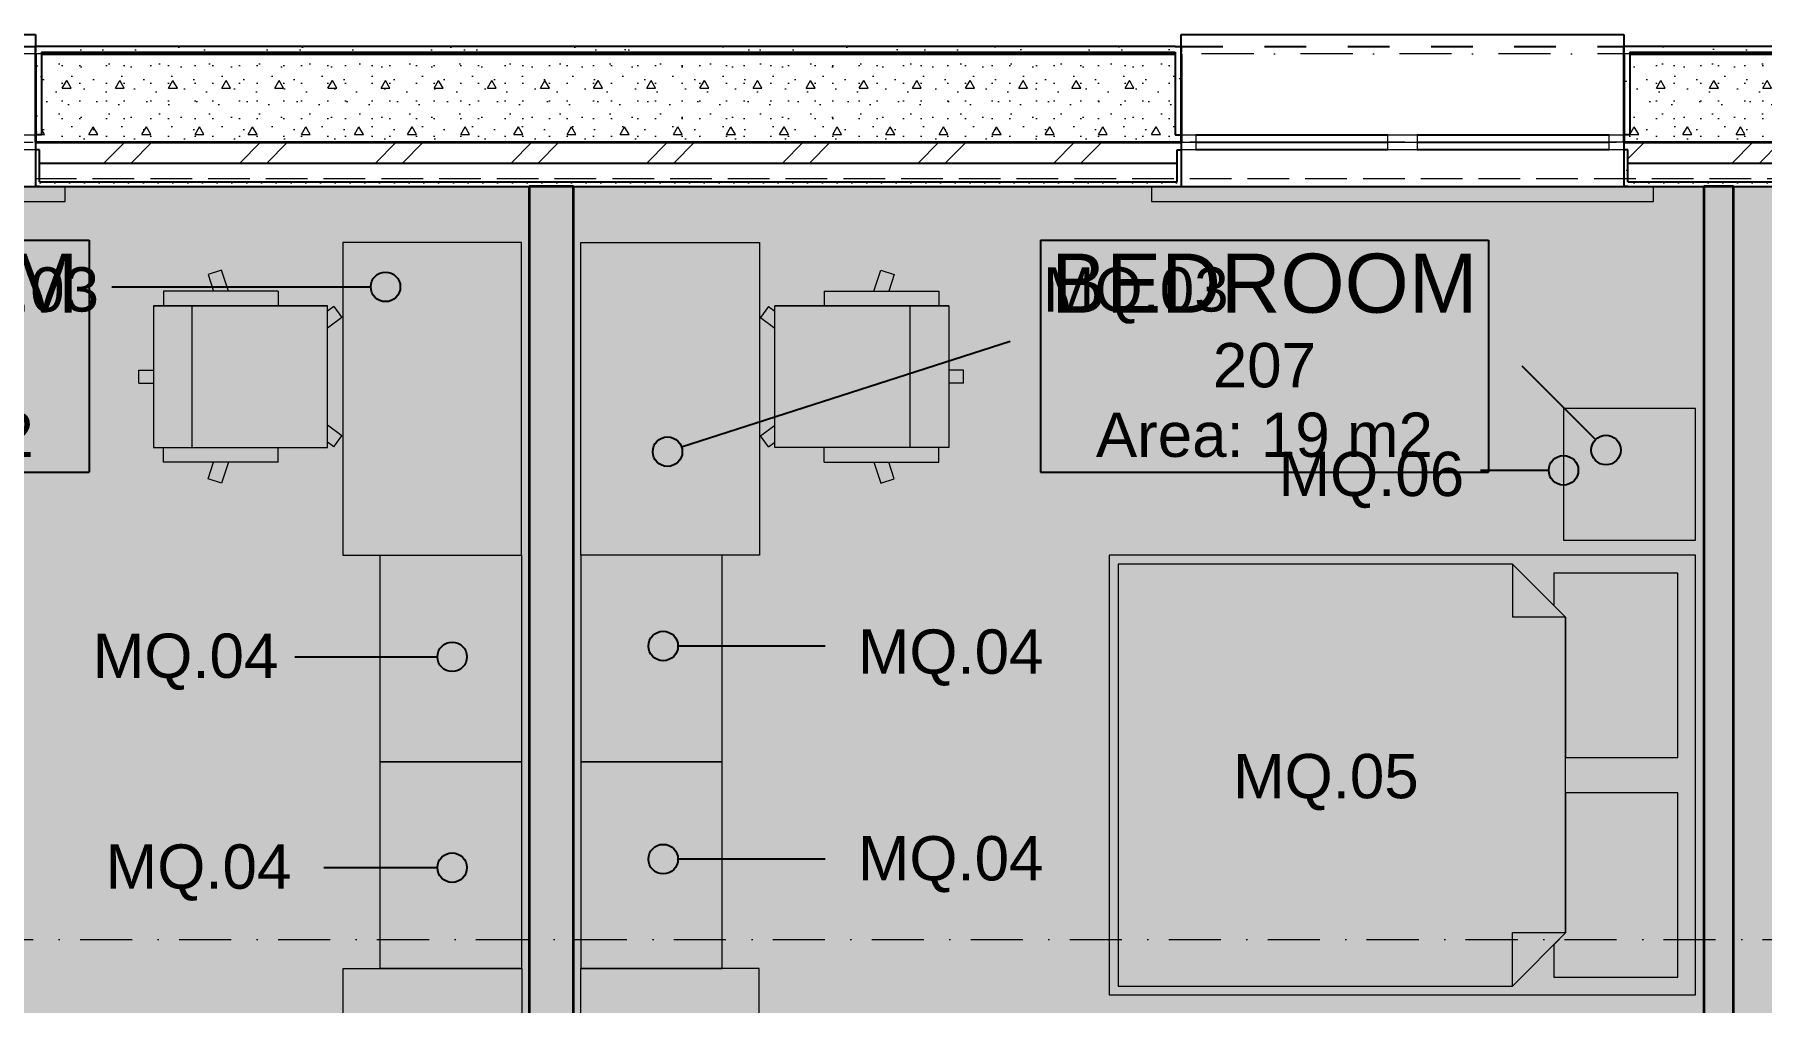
# Model space of a CAD drawing. Header units: millimetres. Extents: x -14278 to 101222, y -22378 to 34603.
# Drawn here: x 69923 to 75773, y 10689 to 13968 of the extents above; entities that cross this region are included whole.
import ezdxf
from ezdxf.enums import TextEntityAlignment as Align

# ---------------------------------------------------------------- set-up
doc = ezdxf.new("R2010")
doc.units = ezdxf.units.MM
doc.header["$MEASUREMENT"] = 0
for name, pattern in [('Dashed', [282.222223, 141.111112, -141.111112]), ('Dot & Dashed', [335.138881, 176.388884, -88.194442, 0, -70.555556]), ('Hidden Line', [195.611112, 141.111112, -54.5])]:
    doc.linetypes.add(name, pattern=pattern)
for name, color, linetype in [('A-Zz_20_10_90-T_TextFFEInternal', 7, 'Continuous'), ('NewA-Ee_25_10-M_WallsExternal', 7, 'Continuous'), ('NewA-Ee_25_10-M_WallsInternal', 7, 'Continuous'), ('NewA-Ee_30_10-M_Roofs', 7, 'Continuous'), ('NewA-Ee_30_40-M_Floors', 7, 'Continuous'), ('NewA-Ee_40_20-M_GeneralFFAndEInternalFixed', 7, 'Continuous'), ('NewA-Ee_40_20-M_GeneralFFAndEInternalMovable', 7, 'Continuous'), ('NewA-SL-M_SpacesInternal', 7, 'Continuous'), ('NewA-Ss_30_25-M_CeilingAndSoffitSystems', 7, 'Continuous'), ('NewA-Zz_20_10_90-T_TextFFEInternal', 7, 'Continuous'), ('NewA-Zz_35_40_80-M_GridStructural', 7, 'Continuous'), ('NewA-Zz_50_90_00-M_GrossInternal', 7, 'Continuous'), ('NewA-Zz_60_50_90-P_VoidOpening', 7, 'Continuous')]:
    doc.layers.add(name, color=color, linetype=linetype)
doc.styles.add('GENERATED_STYLE_1', font='')
doc.styles.get('GENERATED_STYLE_1').set_extended_font_data('Arial')
pattern_1 = [(0, (59666.91, -1647.22), (0, 86.60254), [0, -50]), (0, (59691.91, -1603.92), (0, 86.60254), [0, -50])]
pattern_2 = [(45, (59666.9, -1647.22), (-229.8097, 229.8097), []), (45, (59620.95, -1601.26), (-229.8097, 229.8097), [])]
pattern_3 = [(0, (59666.9, -1647.22), (0, 311.769), [30, -150]), (0, (59756.9, -1491.34), (0, 311.769), [30, -150]), (60, (59666.9, -1647.22), (-270, 155.8846), [30, -150]), (60, (59846.9, -1647.22), (-270, 155.8846), [30, -150]), (120, (59696.9, -1647.22), (270, 155.8846), [30, -150]), (120, (59876.9, -1647.22), (270, 155.8846), [30, -150]), (0, (59666.91, -1617.224), (0, 60), [0, -60, 0, -90]), (45, (59696.91, -1617.224), (-42.42641, 42.42641), [0, -45, 0, -75])]
pattern_4 = [(45, (59666.91, -1472.224), (-55.68466, 55.68466), [0, -52.5, 0, -78.75]), (110, (59841.91, -1472.224), (74.0008, 26.93409), [0, -38.5, 0, -66.5])]

# ---------------------------------------------------------------- blocks, each defined once
blk = doc.blocks.new('Slab_29_2', base_point=(91916.9, 4903.2))
at = {"layer": 'NewA-Ee_30_40-M_Floors', "linetype": 'Continuous', "lineweight": 13}
blk.add_hatch(color=254, dxfattribs=at).paths.add_polyline_path([(91916.9, 4903.2), (91916.9, 11200.4), (94366.6, 11200.4), (94366.6, 13452.5), (59817.2, 13452.5), (59817.2, 4903.2)])
at = {"layer": 'NewA-Ee_30_40-M_Floors', "color": 6, "linetype": 'Continuous', "lineweight": 13, "flags": 128}
blk.add_lwpolyline([(91916.9, 4903.2), (59817.2, 4903.2), (59817.2, 13452.5), (94366.6, 13452.5), (94366.6, 11200.4), (91916.9, 11200.4)], close=True, dxfattribs=at)
blk = doc.blocks.new('BEDROOM_205_31_2', base_point=(69349.6, 12917.8))
at = {"layer": 'NewA-SL-M_SpacesInternal', "color": 253, "linetype": 'Continuous', "lineweight": 13}
for p, q in [((67768.4, 13452.5), (67768.4, 9449.1)), ((71598.5, 13452.5), (67768.4, 13452.5)), ((71598.5, 9449.1), (71598.5, 13452.5)), ((67768.4, 9449.1), (67888.5, 9449.1)), ((67888.5, 9449.1), (69533.7, 9449.1)), ((69533.7, 9449.1), (69533.7, 6498.1)), ((70772.4, 6498.1), (70772.4, 9449.1)), ((70772.4, 9449.1), (71598.5, 9449.1)), ((69533.7, 6498.1), (70772.4, 6498.1))]:
    blk.add_line(p, q, dxfattribs=at)
at = {"layer": 'NewA-SL-M_SpacesInternal', "linetype": 'Continuous'}
for p, q in [((68591, 13271.3), (68591, 12957.1)), ((68591, 13271.3), (70108.2, 13271.3)), ((70108.2, 13271.3), (70108.2, 12957.1)), ((68591, 12957.1), (68591, 12721.3)), ((70108.2, 12957.1), (70108.2, 12721.3)), ((68591, 12721.3), (68591, 12485.6)), ((70108.2, 12721.3), (70108.2, 12485.6)), ((68591, 12485.6), (70108.2, 12485.6))]:
    blk.add_line(p, q, dxfattribs=at)
at = {"layer": 'NewA-SL-M_SpacesInternal', "color": 5, "lineweight": 70, "style": 'GENERATED_STYLE_1'}
for tag, height, p in [('ROOM_NAME', 200, (69349.6, 13225.6)), ('ROOM_NUMBER', 150, (69349.6, 12922.8)), ('adj_text', 150, (69349.6, 12687.1))]:
    blk.add_attdef(tag, text='', height=height, dxfattribs=at).set_placement(p, align=Align.TOP_CENTER)
blk = doc.blocks.new('BEDROOM_207_32_2', base_point=(74089.2, 12917.8))
at = {"layer": 'NewA-SL-M_SpacesInternal', "color": 253, "linetype": 'Continuous', "lineweight": 13}
for p, q in [((71748.5, 13452.5), (71748.5, 9449.1)), ((75578.1, 13452.5), (71748.5, 13452.5)), ((75578.1, 9449.1), (75578.1, 13452.5)), ((71748.5, 9449.1), (72574.9, 9449.1)), ((72574.9, 9449.1), (72574.9, 6498.1)), ((73807.9, 6498.1), (73807.9, 9449.1)), ((73807.9, 9449.1), (75578.1, 9449.1)), ((72574.9, 6498.1), (73807.9, 6498.1))]:
    blk.add_line(p, q, dxfattribs=at)
at = {"layer": 'NewA-SL-M_SpacesInternal', "linetype": 'Continuous'}
for p, q in [((73330.6, 13271.3), (73330.6, 12957.1)), ((73330.6, 13271.3), (74847.9, 13271.3)), ((74847.9, 13271.3), (74847.9, 12957.1)), ((73330.6, 12957.1), (73330.6, 12721.3)), ((74847.9, 12957.1), (74847.9, 12721.3)), ((73330.6, 12721.3), (73330.6, 12485.6)), ((74847.9, 12721.3), (74847.9, 12485.6)), ((73330.6, 12485.6), (74847.9, 12485.6))]:
    blk.add_line(p, q, dxfattribs=at)
at = {"layer": 'NewA-SL-M_SpacesInternal', "color": 5, "lineweight": 70, "style": 'GENERATED_STYLE_1'}
for tag, height, p in [('ROOM_NAME', 200, (74089.2, 13225.6)), ('ROOM_NUMBER', 150, (74089.2, 12922.8)), ('adj_text', 150, (74089.2, 12687.1))]:
    blk.add_attdef(tag, text='', height=height, dxfattribs=at).set_placement(p, align=Align.TOP_CENTER)
blk = doc.blocks.new('Slab_40_2', base_point=(67768.4, 13452.5))
at = {"layer": 'NewA-Ss_30_25-M_CeilingAndSoffitSystems', "linetype": 'Continuous', "lineweight": 0}
blk.add_hatch(color=255, dxfattribs=at).paths.add_polyline_path([(67768.4, 13452.5), (67768.4, 9449.1), (69533.7, 9449.1), (69533.7, 6498.1), (70772.4, 6498.1), (70772.4, 9449.1), (71598.5, 9449.1), (71598.5, 13452.5)])
at = {"layer": 'NewA-Ss_30_25-M_CeilingAndSoffitSystems', "color": 6, "linetype": 'Continuous', "lineweight": 13, "flags": 128}
blk.add_lwpolyline([(67768.4, 13452.5), (71598.5, 13452.5), (71598.5, 9449.1), (70772.4, 9449.1), (70772.4, 6498.1), (69533.7, 6498.1), (69533.7, 9449.1), (67768.4, 9449.1)], close=True, dxfattribs=at)
blk = doc.blocks.new('Slab_41_2', base_point=(71748.5, 13452.5))
at = {"layer": 'NewA-Ss_30_25-M_CeilingAndSoffitSystems', "linetype": 'Continuous', "lineweight": 0}
blk.add_hatch(color=255, dxfattribs=at).paths.add_polyline_path([(71748.5, 13452.5), (71748.5, 9449.1), (72574.9, 9449.1), (72574.9, 6498.1), (73807.9, 6498.1), (73807.9, 9449.1), (75578.1, 9449.1), (75578.1, 13452.5)])
at = {"layer": 'NewA-Ss_30_25-M_CeilingAndSoffitSystems', "color": 6, "linetype": 'Continuous', "lineweight": 13, "flags": 128}
blk.add_lwpolyline([(71748.5, 13452.5), (71748.5, 9449.1), (72574.9, 9449.1), (72574.9, 6498.1), (73807.9, 6498.1), (73807.9, 9449.1), (75578.1, 9449.1), (75578.1, 13452.5)], close=True, dxfattribs=at)
blk = doc.blocks.new('Double Window 19_2')
at = {"layer": 'NewA-Ee_25_10-M_WallsExternal', "linetype": 'Continuous'}
for p, q in [((-750, 300), (-750, 340)), ((-750, 340), (750, 340)), ((750, 340), (750, 300)), ((-700, 0), (-50, 0)), ((50, 0), (700, 0)), ((-750, -24.9), (-750, -50)), ((-700, -25), (-50, -25)), ((-50, -50), (-700, -50)), ((50, -25), (700, -25)), ((700, -50), (50, -50)), ((750, -24.9), (750, -50)), ((-750, -175.2), (750, -175.2))]:
    blk.add_line(p, q, dxfattribs=at)
at = {"layer": 'NewA-Ee_25_10-M_WallsExternal', "linetype": 'Dashed'}
blk.add_line((-750, 300), (750, 300), dxfattribs=at)
at = {"layer": 'NewA-Ee_25_10-M_WallsExternal', "color": 24, "linetype": 'Continuous', "lineweight": 13}
for p, q in [((-750, 0), (-700, 0)), ((-700, 0), (-700, -50)), ((-50, -50), (-50, 0)), ((-50, 0), (0, 0)), ((0, 0), (50, 0)), ((50, 0), (50, -50)), ((700, -50), (700, 0)), ((700, 0), (750, 0)), ((-700, -50), (-750, -50)), ((0, -50), (-50, -50)), ((50, -50), (0, -50)), ((750, -50), (700, -50))]:
    blk.add_line(p, q, dxfattribs=at)
at = {"layer": 'NewA-Ee_25_10-M_WallsExternal', "color": 92, "linetype": 'Continuous', "lineweight": 35}
for p, q in [((-750, 0), (-750, -24.9)), ((750, 0), (750, -24.9))]:
    blk.add_line(p, q, dxfattribs=at)
blk = doc.blocks.new('Wall_68_2', base_point=(59666.9, 13602.8))
at = {"layer": 'NewA-Ee_25_10-M_WallsExternal', "linetype": 'Continuous', "lineweight": 13}
h = blk.add_hatch(dxfattribs=at)
h.set_pattern_fill('Render_0002', color=6, style=0, pattern_type=2)
h.set_pattern_definition(pattern_4)
h.paths.add_polyline_path([(69947, 13927.7), (69926.9, 13927.7), (69926.9, 13627.7), (69947, 13627.7)])
h = blk.add_hatch(dxfattribs=at)
h.set_pattern_fill('Render_0002', color=6, style=0, pattern_type=2)
h.set_pattern_definition(pattern_4)
h.paths.add_polyline_path([(69947, 13927.7), (69947, 13907.6), (73786.8, 13907.6), (73786.8, 13927.7)])
h = blk.add_hatch(dxfattribs=at)
h.set_pattern_fill('Render_0002', color=6, style=0, pattern_type=2)
h.set_pattern_definition(pattern_4)
h.paths.add_polyline_path([(73786.8, 13927.7), (73786.8, 13627.7), (73806.9, 13627.7), (73806.9, 13927.7)])
h = blk.add_hatch(dxfattribs=at)
h.set_pattern_fill('Render_0002', color=6, style=0, pattern_type=2)
h.set_pattern_definition(pattern_4)
h.paths.add_polyline_path([(75327, 13927.7), (75306.9, 13927.7), (75306.9, 13627.7), (75327, 13627.7)])
h = blk.add_hatch(dxfattribs=at)
h.set_pattern_fill('Render_0002', color=6, style=0, pattern_type=2)
h.set_pattern_definition(pattern_4)
h.paths.add_polyline_path([(75327, 13927.7), (75327, 13907.6), (76406.8, 13907.6), (76406.8, 13927.7)])
h = blk.add_hatch(dxfattribs=at)
h.set_pattern_fill('Structural_Concrete_0002', color=6, style=0, pattern_type=2)
h.set_pattern_definition(pattern_3)
h.paths.add_polyline_path([(69926.9, 13627.7), (69926.9, 13602.8), (73806.9, 13602.8), (73806.9, 13627.7), (73786.8, 13627.7), (73786.8, 13902.8), (69947, 13902.8), (69947, 13627.7)])
h = blk.add_hatch(dxfattribs=at)
h.set_pattern_fill('Structural_Concrete_0002', color=6, style=0, pattern_type=2)
h.set_pattern_definition(pattern_3)
h.paths.add_polyline_path([(75306.9, 13627.7), (75306.9, 13602.8), (76426.9, 13602.8), (76426.9, 13627.7), (76406.8, 13627.7), (76406.8, 13902.8), (75327, 13902.8), (75327, 13627.7)])
h = blk.add_hatch(dxfattribs=at)
h.set_pattern_fill('Insulation_0002', color=6, style=0, pattern_type=2)
h.set_pattern_definition(pattern_2)
h.paths.add_polyline_path([(73806.9, 13602.8), (69926.9, 13602.8), (69926.9, 13577.7), (69939.9, 13577.7), (69939.9, 13532.4), (73793.9, 13532.4), (73793.9, 13577.7), (73806.9, 13577.7)])
h = blk.add_hatch(dxfattribs=at)
h.set_pattern_fill('Plaster_0002', color=6, style=0, pattern_type=2)
h.set_pattern_definition(pattern_1)
h.paths.add_polyline_path([(69939.9, 13452.5), (69939.9, 13577.7), (69926.9, 13577.7), (69926.9, 13452.5)])
h = blk.add_hatch(dxfattribs=at)
h.set_pattern_fill('Plaster_0002', color=6, style=0, pattern_type=2)
h.set_pattern_definition(pattern_1)
h.paths.add_polyline_path([(73793.9, 13452.5), (73806.9, 13452.5), (73806.9, 13577.7), (73793.9, 13577.7)])
h = blk.add_hatch(dxfattribs=at)
h.set_pattern_fill('Insulation_0002', color=6, style=0, pattern_type=2)
h.set_pattern_definition(pattern_2)
h.paths.add_polyline_path([(76426.9, 13602.8), (75306.9, 13602.8), (75306.9, 13577.7), (75319.9, 13577.7), (75319.9, 13532.4), (76413.9, 13532.4), (76413.9, 13577.7), (76426.9, 13577.7)])
h = blk.add_hatch(dxfattribs=at)
h.set_pattern_fill('Plaster_0002', color=6, style=0, pattern_type=2)
h.set_pattern_definition(pattern_1)
h.paths.add_polyline_path([(75319.9, 13452.5), (75319.9, 13577.7), (75306.9, 13577.7), (75306.9, 13452.5)])
h = blk.add_hatch(dxfattribs=at)
h.set_pattern_fill('Plaster_0002', color=6, style=0, pattern_type=2)
h.set_pattern_definition(pattern_1)
h.paths.add_polyline_path([(73793.9, 13468.9), (69939.9, 13468.9), (69939.9, 13452.5), (73793.9, 13452.5)])
h = blk.add_hatch(dxfattribs=at)
h.set_pattern_fill('Plaster_0002', color=6, style=0, pattern_type=2)
h.set_pattern_definition(pattern_1)
h.paths.add_polyline_path([(76413.9, 13468.9), (75319.9, 13468.9), (75319.9, 13452.5), (76413.9, 13452.5)])
at = {"layer": 'NewA-Ee_25_10-M_WallsExternal', "linetype": 'Continuous'}
for p, q in [((69947, 13927.7), (69926.9, 13927.7)), ((69926.9, 13627.7), (69926.9, 13927.7)), ((69926.9, 13927.7), (69926.9, 13907.6)), ((73786.8, 13927.7), (73806.9, 13927.7)), ((73806.9, 13627.7), (73806.9, 13927.7)), ((73806.9, 13927.7), (73806.9, 13907.6)), ((75327, 13927.7), (75306.9, 13927.7)), ((75306.9, 13627.7), (75306.9, 13927.7)), ((75306.9, 13927.7), (75306.9, 13907.6)), ((69947, 13907.6), (73786.8, 13907.6)), ((69947, 13907.6), (69947, 13627.7)), ((73786.8, 13907.6), (73786.8, 13627.7)), ((75327, 13907.6), (76406.8, 13907.6)), ((75327, 13907.6), (75327, 13627.7)), ((69947, 13627.7), (69926.9, 13627.7)), ((69926.9, 13602.8), (69926.9, 13577.7)), ((69939.9, 13577.7), (69926.9, 13577.7)), ((69926.9, 13577.7), (69926.9, 13452.5)), ((69926.9, 13577.7), (69926.9, 13532.4)), ((69939.9, 13468.9), (69939.9, 13577.7)), ((73786.8, 13627.7), (73806.9, 13627.7)), ((73793.9, 13577.7), (73806.9, 13577.7)), ((73793.9, 13468.9), (73793.9, 13577.7)), ((73806.9, 13602.8), (73806.9, 13577.7)), ((73806.9, 13577.7), (73806.9, 13452.5)), ((73806.9, 13577.7), (73806.9, 13532.4)), ((75327, 13627.7), (75306.9, 13627.7)), ((75306.9, 13602.8), (75306.9, 13577.7)), ((75319.9, 13577.7), (75306.9, 13577.7)), ((75306.9, 13577.7), (75306.9, 13452.5)), ((75306.9, 13577.7), (75306.9, 13532.4)), ((75319.9, 13468.9), (75319.9, 13577.7)), ((69926.9, 13532.4), (69926.9, 13468.9)), ((69939.9, 13532.4), (73793.9, 13532.4)), ((73806.9, 13532.4), (73806.9, 13468.9)), ((75306.9, 13532.4), (75306.9, 13468.9)), ((75319.9, 13532.4), (76413.9, 13532.4)), ((69926.9, 13468.9), (69926.9, 13452.5)), ((69939.9, 13468.9), (73793.9, 13468.9)), ((73806.9, 13468.9), (73806.9, 13452.5)), ((75306.9, 13468.9), (75306.9, 13452.5)), ((75319.9, 13468.9), (76413.9, 13468.9)), ((69939.9, 13452.5), (69926.9, 13452.5)), ((73793.9, 13452.5), (73806.9, 13452.5)), ((75319.9, 13452.5), (75306.9, 13452.5))]:
    blk.add_line(p, q, dxfattribs=at)
at = {"layer": 'NewA-Ee_25_10-M_WallsExternal', "color": 92, "linetype": 'Continuous', "lineweight": 35}
for p, q in [((69926.9, 13902.8), (69926.9, 13627.7)), ((69947, 13902.8), (73786.8, 13902.8)), ((73806.9, 13902.8), (73806.9, 13627.7)), ((75306.9, 13902.8), (75306.9, 13627.7)), ((75327, 13902.8), (76406.8, 13902.8)), ((69926.9, 13627.7), (69926.9, 13602.8)), ((69926.9, 13602.8), (73806.9, 13602.8)), ((73806.9, 13627.7), (73806.9, 13602.8)), ((75306.9, 13627.7), (75306.9, 13602.8)), ((75306.9, 13602.8), (76426.9, 13602.8))]:
    blk.add_line(p, q, dxfattribs=at)
at = {"layer": 'NewA-Ee_25_10-M_WallsExternal', "linetype": 'Continuous', "flags": 128}
for points in [[(73786.8, 13927.7), (69947, 13927.7)], [(76406.8, 13927.7), (75327, 13927.7)], [(69939.9, 13452.5), (73793.9, 13452.5)], [(75319.9, 13452.5), (76413.9, 13452.5)]]:
    blk.add_lwpolyline(points, dxfattribs=at)
at = {"layer": 'NewA-Ee_25_10-M_WallsExternal', "linetype": 'Continuous', "zscale": 1000}
for p in [(69176.9, 13627.7), (74556.9, 13627.7)]:
    blk.add_blockref('Double Window 19_2', p, dxfattribs=at)
blk = doc.blocks.new('Wall_82_2', base_point=(71598.5, 13452.5))
at = {"layer": 'NewA-Ee_25_10-M_WallsInternal', "color": 92, "linetype": 'Continuous', "lineweight": 35, "flags": 128}
for points in [[(71598.5, 13452.5), (71598.5, 9449.1)], [(71748.5, 13452.5), (71598.5, 13452.5)], [(71748.5, 9449.1), (71748.5, 13452.5)], [(71598.5, 9324.1), (71598.5, 7433.7)], [(71748.5, 7433.7), (71748.5, 9324.1)], [(71598.5, 7308.7), (71598.5, 6498.1)], [(71748.5, 6498.1), (71748.5, 7308.7)]]:
    blk.add_lwpolyline(points, dxfattribs=at)
blk = doc.blocks.new('Wall_116_2', base_point=(75678.1, 13602.8))
at = {"layer": 'NewA-Ee_25_10-M_WallsInternal', "color": 92, "linetype": 'Continuous', "lineweight": 35, "flags": 128}
for points in [[(75578.1, 13452.5), (75578.1, 9449.1)], [(75678.1, 13452.5), (75578.1, 13452.5)], [(75678.1, 9449.1), (75678.1, 13452.5)]]:
    blk.add_lwpolyline(points, dxfattribs=at)
blk = doc.blocks.new('Standard grid marker_2')
at = {"layer": 'NewA-Zz_35_40_80-M_GridStructural', "color": 6, "linetype": 'Dot & Dashed', "lineweight": 13}
blk.add_line((1000, 0), (40175.6, 0), dxfattribs=at)
at = {"layer": 'NewA-Zz_35_40_80-M_GridStructural', "style": 'GENERATED_STYLE_1'}
blk.add_attdef('AC_MarkerText_1', text='', height=250, dxfattribs=at).set_placement((41425.6, 14.3), align=Align.MIDDLE_CENTER)
blk = doc.blocks.new('Standard grid marker_4')
at = {"layer": 'NewA-Zz_35_40_80-M_GridStructural', "color": 6, "linetype": 'Dot & Dashed', "lineweight": 13}
blk.add_line((1000, 0), (40175.6, 0), dxfattribs=at)
blk = doc.blocks.new('Venetian Blind 19')
at = {"layer": 'NewA-Ee_40_20-M_GeneralFFAndEInternalFixed', "color": 1, "linetype": 'Continuous', "lineweight": 18}
for p, q in [((1700, 50), (0, 50)), ((0, 50), (0, 0)), ((0, 0), (1700, 0)), ((1700, 0), (1700, 50))]:
    blk.add_line(p, q, dxfattribs=at)
blk = doc.blocks.new('Office Desk Rect 19')
at = {"layer": 'NewA-Ee_40_20-M_GeneralFFAndEInternalMovable', "color": 1, "linetype": 'Continuous', "lineweight": 18}
for p, q in [((1058.8625, 604.8375), (0, 604.8375)), ((0, 604.8375), (0, 0)), ((1058.8625, 0), (1058.8625, 604.8375)), ((0, 0), (1058.8625, 0))]:
    blk.add_line(p, q, dxfattribs=at)
blk = doc.blocks.new('Office Chair 04 19')
at = {"layer": 'NewA-Ee_40_20-M_GeneralFFAndEInternalMovable', "color": 1, "linetype": 'Continuous', "lineweight": 18}
for p, q in [((335.5, 682), (335.5, 632.6)), ((335.5, 682), (379.5, 682)), ((379.5, 682), (379.5, 632.6)), ((67.3, 210.1), (67.3, 598.2)), ((67.3, 598.2), (117.3, 598.2)), ((597.6, 632.6), (117.3, 632.6)), ((117.3, 632.6), (117.3, 43.3)), ((117.3, 632.6), (117.3, 43.3)), ((597.6, 632.6), (597.6, 43.3)), ((597.6, 43.3), (597.6, 632.6)), ((597.6, 632.6), (597.6, 43.3)), ((647.6, 598.2), (597.6, 598.2)), ((647.6, 210.1), (647.6, 598.2)), ((117.3, 501), (597.6, 501)), ((-3.2, 401.5), (11.5, 446.7)), ((11.5, 446.7), (67.3, 428.6)), ((703.4, 446.7), (647.6, 428.6)), ((718.1, 401.5), (703.4, 446.7)), ((67.3, 378.6), (-3.2, 401.5)), ((647.6, 378.6), (718.1, 401.5)), ((67.3, 210.1), (117.3, 210.1)), ((67.3, 210.1), (117.3, 210.1)), ((647.6, 210.1), (597.6, 210.1)), ((647.6, 210.1), (597.6, 210.1)), ((117.3, 43.3), (597.6, 43.3)), ((119.9, 21.7), (135.6, 43.3)), ((119.9, 21.7), (157.3, -5.4)), ((157.3, -5.4), (192.7, 43.3)), ((557.7, -5.4), (522.2, 43.3)), ((595, 21.7), (557.7, -5.4)), ((595, 21.7), (579.3, 43.3))]:
    blk.add_line(p, q, dxfattribs=at)
blk = doc.blocks.new('Wardrobe 19')
at = {"layer": 'NewA-Ee_40_20-M_GeneralFFAndEInternalMovable', "color": 1, "linetype": 'Continuous', "lineweight": 18}
for p, q in [((1059.4, 604.8), (0, 604.8)), ((0, 604.8), (0, 0)), ((1059.4, 0), (1059.4, 604.8)), ((0, 0), (1059.4, 0))]:
    blk.add_line(p, q, dxfattribs=at)
blk = doc.blocks.new('Credenza 19_2')
at = {"layer": 'NewA-Ee_40_20-M_GeneralFFAndEInternalMovable', "color": 1, "linetype": 'Continuous', "lineweight": 18}
for p, q in [((700, 478.4), (0, 478.4)), ((0, 478.4), (0, 0)), ((700, 0), (700, 478.4)), ((0, 0), (700, 0))]:
    blk.add_line(p, q, dxfattribs=at)
blk = doc.blocks.new('Bed Double 19')
at = {"layer": 'NewA-Ee_40_20-M_GeneralFFAndEInternalMovable', "color": 1, "linetype": 'Continuous', "lineweight": 18}
for p, q in [((1489.1, 1985.4), (0, 1985.4)), ((0, 1985.4), (0, 0)), ((1489.1, 0), (1489.1, 1985.4)), ((684.5, 1925.4), (60, 1925.4)), ((60, 1925.4), (60, 1505.4)), ((684.5, 1545.4), (684.5, 1925.4)), ((1429.1, 1925.4), (804.5, 1925.4)), ((804.5, 1925.4), (804.5, 1545.4)), ((1429.1, 1505.4), (1429.1, 1925.4)), ((210, 1545.4), (30, 1365.4)), ((170, 1505.4), (210, 1545.4)), ((210, 1545.4), (684.5, 1545.4)), ((744.5, 1545.4), (210, 1545.4)), ((210, 1545.4), (210, 1365.4)), ((1279.1, 1545.4), (744.5, 1545.4)), ((804.5, 1545.4), (1279.1, 1545.4)), ((1279.1, 1545.4), (1319.1, 1505.4)), ((1459.1, 1365.4), (1279.1, 1545.4)), ((1279.1, 1545.4), (1279.1, 1365.4)), ((60, 1505.4), (170, 1505.4)), ((1319.1, 1505.4), (1429.1, 1505.4)), ((30, 1365.4), (30, 30)), ((30, 1365.4), (210, 1365.4)), ((1459.1, 1365.4), (1279.1, 1365.4)), ((1459.1, 30), (1459.1, 1365.4)), ((0, 0), (1489.1, 0)), ((30, 30), (744.5, 30)), ((744.5, 30), (1459.1, 30))]:
    blk.add_line(p, q, dxfattribs=at)
blk = doc.blocks.new('Rectangular Table 01 19_3')
at = {"layer": 'NewA-Ee_40_20-M_GeneralFFAndEInternalMovable', "color": 1, "linetype": 'Continuous', "lineweight": 18}
for p, q in [((446.6, 446.6), (0, 446.6)), ((0, 446.6), (0, 0)), ((446.6, 0), (446.6, 446.6)), ((0, 0), (446.6, 0))]:
    blk.add_line(p, q, dxfattribs=at)
blk = doc.blocks.new('Beam_16_2', base_point=(94516.9, 4902.8))
at = {"layer": 'NewA-Ee_30_10-M_Roofs', "color": 6, "linetype": 'Hidden Line', "lineweight": 13}
blk.add_line((94516.9, 13602.8), (59666.9, 13602.8), dxfattribs=at)
blk = doc.blocks.new('Line_79_2', base_point=(72601.4, 11896.4))
at = {"layer": 'NewA-Zz_20_10_90-T_TextFFEInternal', "linetype": 'Continuous'}
blk.add_hatch(color=256, dxfattribs=at).paths.add_polyline_path([(72102.8, 11896.4), (72099, 11915.5), (72088.1, 11931.7), (72071.9, 11942.6), (72052.8, 11946.4), (72033.6, 11942.6), (72017.4, 11931.7), (72006.6, 11915.5), (72002.8, 11896.4), (72006.6, 11877.3), (72017.4, 11861), (72033.6, 11850.2), (72052.8, 11846.4), (72071.9, 11850.2), (72088.1, 11861), (72099, 11877.3)])
blk.add_line((72601.4, 11896.4), (72102.8, 11896.4), dxfattribs=at)
blk.add_circle((72052.8, 11896.4), 50, dxfattribs=at)
blk = doc.blocks.new('Line_80_2', base_point=(72601.4, 11174.7))
at = {"layer": 'NewA-Zz_20_10_90-T_TextFFEInternal', "linetype": 'Continuous'}
blk.add_hatch(color=256, dxfattribs=at).paths.add_polyline_path([(72102.8, 11174.7), (72099, 11193.9), (72088.1, 11210.1), (72071.9, 11220.9), (72052.8, 11224.7), (72033.6, 11220.9), (72017.4, 11210.1), (72006.6, 11193.9), (72002.8, 11174.7), (72006.6, 11155.6), (72017.4, 11139.4), (72033.6, 11128.6), (72052.8, 11124.7), (72071.9, 11128.6), (72088.1, 11139.4), (72099, 11155.6)])
blk.add_line((72601.4, 11174.7), (72102.8, 11174.7), dxfattribs=at)
blk.add_circle((72052.8, 11174.7), 50, dxfattribs=at)
blk = doc.blocks.new('Line_88_2', base_point=(73228.5, 12927.9))
at = {"layer": 'NewA-Zz_20_10_90-T_TextFFEInternal', "linetype": 'Continuous'}
blk.add_hatch(color=256, dxfattribs=at).paths.add_polyline_path([(72117.4, 12554.6), (72113.6, 12573.7), (72102.8, 12590), (72086.5, 12600.8), (72067.4, 12604.6), (72048.3, 12600.8), (72032.1, 12590), (72021.2, 12573.7), (72017.4, 12554.6), (72021.2, 12535.5), (72032.1, 12519.3), (72048.3, 12508.4), (72067.4, 12504.6), (72086.5, 12508.4), (72102.8, 12519.3), (72113.6, 12535.5)])
blk.add_line((73228.5, 12927.9), (72115, 12569.9), dxfattribs=at)
blk.add_circle((72067.4, 12554.6), 50, dxfattribs=at)
blk = doc.blocks.new('Line_113_2', base_point=(74820.8, 12491.8))
at = {"layer": 'NewA-Zz_20_10_90-T_TextFFEInternal', "linetype": 'Continuous'}
blk.add_hatch(color=256, dxfattribs=at).paths.add_polyline_path([(75152.6, 12491.8), (75148.8, 12511), (75138, 12527.2), (75121.8, 12538), (75102.6, 12541.8), (75083.5, 12538), (75067.3, 12527.2), (75056.4, 12511), (75052.6, 12491.8), (75056.4, 12472.7), (75067.3, 12456.5), (75083.5, 12445.7), (75102.6, 12441.8), (75121.8, 12445.7), (75138, 12456.5), (75148.8, 12472.7)])
blk.add_line((74820.8, 12491.8), (75052.6, 12491.8), dxfattribs=at)
blk.add_circle((75102.6, 12491.8), 50, dxfattribs=at)
blk = doc.blocks.new('Line_114_2', base_point=(74961.5, 12845.1))
at = {"layer": 'NewA-Zz_20_10_90-T_TextFFEInternal', "linetype": 'Continuous'}
blk.add_hatch(color=256, dxfattribs=at).paths.add_polyline_path([(75296.4, 12560.2), (75292.6, 12579.4), (75281.8, 12595.6), (75265.6, 12606.4), (75246.4, 12610.2), (75227.3, 12606.4), (75211.1, 12595.6), (75200.2, 12579.4), (75196.4, 12560.2), (75200.2, 12541.1), (75211.1, 12524.9), (75227.3, 12514), (75246.4, 12510.2), (75265.6, 12514), (75281.8, 12524.9), (75292.6, 12541.1)])
blk.add_line((74961.5, 12845.1), (75211.1, 12595.6), dxfattribs=at)
blk.add_circle((75246.4, 12560.2), 50, dxfattribs=at)
blk = doc.blocks.new('Line_124_2', base_point=(70903.6, 11145.9))
at = {"layer": 'NewA-Zz_20_10_90-T_TextFFEInternal', "linetype": 'Continuous'}
blk.add_hatch(color=256, dxfattribs=at).paths.add_polyline_path([(71387.8, 11145.9), (71384, 11165), (71373.1, 11181.3), (71356.9, 11192.1), (71337.8, 11195.9), (71318.6, 11192.1), (71302.4, 11181.3), (71291.6, 11165), (71287.8, 11145.9), (71291.6, 11126.8), (71302.4, 11110.5), (71318.6, 11099.7), (71337.8, 11095.9), (71356.9, 11099.7), (71373.1, 11110.5), (71384, 11126.8)])
blk.add_line((70903.6, 11145.9), (71287.8, 11145.9), dxfattribs=at)
blk.add_circle((71337.8, 11145.9), 50, dxfattribs=at)
blk = doc.blocks.new('Line_125_2', base_point=(70805.3, 11860))
at = {"layer": 'NewA-Zz_20_10_90-T_TextFFEInternal', "linetype": 'Continuous'}
blk.add_hatch(color=256, dxfattribs=at).paths.add_polyline_path([(71387.8, 11860), (71384, 11879.2), (71373.1, 11895.4), (71356.9, 11906.2), (71337.8, 11910), (71318.6, 11906.2), (71302.4, 11895.4), (71291.6, 11879.2), (71287.8, 11860), (71291.6, 11840.9), (71302.4, 11824.7), (71318.6, 11813.8), (71337.8, 11810), (71356.9, 11813.8), (71373.1, 11824.7), (71384, 11840.9)])
blk.add_line((70805.3, 11860), (71287.8, 11860), dxfattribs=at)
blk.add_circle((71337.8, 11860), 50, dxfattribs=at)
blk = doc.blocks.new('Line_126_2', base_point=(70185.1, 13112.9))
at = {"layer": 'NewA-Zz_20_10_90-T_TextFFEInternal', "linetype": 'Continuous'}
blk.add_hatch(color=256, dxfattribs=at).paths.add_polyline_path([(71162.2, 13112.9), (71158.4, 13132), (71147.6, 13148.2), (71131.4, 13159.1), (71112.2, 13162.9), (71093.1, 13159.1), (71076.9, 13148.2), (71066, 13132), (71062.2, 13112.9), (71066, 13093.8), (71076.9, 13077.5), (71093.1, 13066.7), (71112.2, 13062.9), (71131.4, 13066.7), (71147.6, 13077.5), (71158.4, 13093.8)])
blk.add_line((70185.1, 13112.9), (71062.2, 13112.9), dxfattribs=at)
blk.add_circle((71112.2, 13112.9), 50, dxfattribs=at)
blk = doc.blocks.new('Label_170_2', base_point=(73872.4, 11615.2))
at = {"layer": 'A-Zz_20_10_90-T_TextFFEInternal', "insert": (74297.4, 11530.9), "char_height": 150, "attachment_point": 2, "style": 'GENERATED_STYLE_1'}
blk.add_mtext('\\fArial|b0|i0|c0|p34;MQ.05\\fArial|b0|i0|c0|p34;\\fArial|b0|i0|c0|p34;\\fArial|b0|i0|c0|p34;\\fArial|b0|i0|c0|p34;\\fArial|b0|i0|c0|p34;\\fArial|b0|i0|c0|p34;\\fArial|b0|i0|c0|p34;\\fArial|b0|i0|c0|p34;\\fArial|b0|i0|c0|p34;\\fArial|b0|i0|c0|p34;\\fArial|b0|i0|c0|p34;\\fArial|b0|i0|c0|p34;\\fArial|b0|i0|c0|p34;\\fArial|b0|i0|c0|p34;\\fArial|b0|i0|c0|p34;\\fArial|b0|i0|c0|p34;\\fArial|b0|i0|c0|p34;\\fArial|b0|i0|c0|p34;\\fArial|b0|i0|c0|p34;\\fArial|b0|i0|c0|p34;\\fArial|b0|i0|c0|p34;\\fArial|b0|i0|c0|p34;\\fArial|b0|i0|c0|p34;\\fArial|b0|i0|c0|p34;\\fArial|b0|i0|c0|p34;\\fArial|b0|i0|c0|p34;\\fArial|b0|i0|c0|p34;\\fArial|b0|i0|c0|p34;\\fArial|b0|i0|c0|p34;}', dxfattribs=at)
blk = doc.blocks.new('Label_176_2', base_point=(72601.4, 11336.9))
at = {"layer": 'A-Zz_20_10_90-T_TextFFEInternal', "insert": (73026.4, 11252.6), "char_height": 150, "attachment_point": 2, "style": 'GENERATED_STYLE_1'}
blk.add_mtext('\\fArial|b0|i0|c0|p34;MQ.04\\fArial|b0|i0|c0|p34;\\fArial|b0|i0|c0|p34;\\fArial|b0|i0|c0|p34;\\fArial|b0|i0|c0|p34;\\fArial|b0|i0|c0|p34;\\fArial|b0|i0|c0|p34;\\fArial|b0|i0|c0|p34;\\fArial|b0|i0|c0|p34;\\fArial|b0|i0|c0|p34;\\fArial|b0|i0|c0|p34;\\fArial|b0|i0|c0|p34;\\fArial|b0|i0|c0|p34;\\fArial|b0|i0|c0|p34;\\fArial|b0|i0|c0|p34;\\fArial|b0|i0|c0|p34;\\fArial|b0|i0|c0|p34;\\fArial|b0|i0|c0|p34;\\fArial|b0|i0|c0|p34;\\fArial|b0|i0|c0|p34;\\fArial|b0|i0|c0|p34;\\fArial|b0|i0|c0|p34;\\fArial|b0|i0|c0|p34;\\fArial|b0|i0|c0|p34;\\fArial|b0|i0|c0|p34;\\fArial|b0|i0|c0|p34;\\fArial|b0|i0|c0|p34;\\fArial|b0|i0|c0|p34;\\fArial|b0|i0|c0|p34;\\fArial|b0|i0|c0|p34;}', dxfattribs=at)
blk = doc.blocks.new('Label_177_2', base_point=(72601.4, 12036.9))
at = {"layer": 'A-Zz_20_10_90-T_TextFFEInternal', "insert": (73026.4, 11952.6), "char_height": 150, "attachment_point": 2, "style": 'GENERATED_STYLE_1'}
blk.add_mtext('\\fArial|b0|i0|c0|p34;MQ.04\\fArial|b0|i0|c0|p34;\\fArial|b0|i0|c0|p34;\\fArial|b0|i0|c0|p34;\\fArial|b0|i0|c0|p34;\\fArial|b0|i0|c0|p34;\\fArial|b0|i0|c0|p34;\\fArial|b0|i0|c0|p34;\\fArial|b0|i0|c0|p34;\\fArial|b0|i0|c0|p34;\\fArial|b0|i0|c0|p34;\\fArial|b0|i0|c0|p34;\\fArial|b0|i0|c0|p34;\\fArial|b0|i0|c0|p34;\\fArial|b0|i0|c0|p34;\\fArial|b0|i0|c0|p34;\\fArial|b0|i0|c0|p34;\\fArial|b0|i0|c0|p34;\\fArial|b0|i0|c0|p34;\\fArial|b0|i0|c0|p34;\\fArial|b0|i0|c0|p34;\\fArial|b0|i0|c0|p34;\\fArial|b0|i0|c0|p34;\\fArial|b0|i0|c0|p34;\\fArial|b0|i0|c0|p34;\\fArial|b0|i0|c0|p34;\\fArial|b0|i0|c0|p34;\\fArial|b0|i0|c0|p34;\\fArial|b0|i0|c0|p34;\\fArial|b0|i0|c0|p34;}', dxfattribs=at)
blk = doc.blocks.new('Label_178_2', base_point=(73228.5, 13263.6))
at = {"layer": 'A-Zz_20_10_90-T_TextFFEInternal', "insert": (73653.5, 13179.3), "char_height": 150, "attachment_point": 2, "style": 'GENERATED_STYLE_1'}
blk.add_mtext('\\fArial|b0|i0|c0|p34;MQ.03\\fArial|b0|i0|c0|p34;\\fArial|b0|i0|c0|p34;\\fArial|b0|i0|c0|p34;\\fArial|b0|i0|c0|p34;\\fArial|b0|i0|c0|p34;\\fArial|b0|i0|c0|p34;\\fArial|b0|i0|c0|p34;\\fArial|b0|i0|c0|p34;\\fArial|b0|i0|c0|p34;\\fArial|b0|i0|c0|p34;\\fArial|b0|i0|c0|p34;\\fArial|b0|i0|c0|p34;\\fArial|b0|i0|c0|p34;\\fArial|b0|i0|c0|p34;\\fArial|b0|i0|c0|p34;\\fArial|b0|i0|c0|p34;\\fArial|b0|i0|c0|p34;\\fArial|b0|i0|c0|p34;\\fArial|b0|i0|c0|p34;\\fArial|b0|i0|c0|p34;\\fArial|b0|i0|c0|p34;\\fArial|b0|i0|c0|p34;\\fArial|b0|i0|c0|p34;\\fArial|b0|i0|c0|p34;\\fArial|b0|i0|c0|p34;\\fArial|b0|i0|c0|p34;\\fArial|b0|i0|c0|p34;\\fArial|b0|i0|c0|p34;\\fArial|b0|i0|c0|p34;}', dxfattribs=at)
blk = doc.blocks.new('Label_191_2', base_point=(74026.5, 12638.6))
at = {"layer": 'A-Zz_20_10_90-T_TextFFEInternal', "insert": (74451.5, 12554.4), "char_height": 150, "attachment_point": 2, "style": 'GENERATED_STYLE_1'}
blk.add_mtext('\\fArial|b0|i0|c0|p34;MQ.06\\fArial|b0|i0|c0|p34;\\fArial|b0|i0|c0|p34;\\fArial|b0|i0|c0|p34;\\fArial|b0|i0|c0|p34;\\fArial|b0|i0|c0|p34;\\fArial|b0|i0|c0|p34;\\fArial|b0|i0|c0|p34;\\fArial|b0|i0|c0|p34;\\fArial|b0|i0|c0|p34;\\fArial|b0|i0|c0|p34;\\fArial|b0|i0|c0|p34;\\fArial|b0|i0|c0|p34;\\fArial|b0|i0|c0|p34;\\fArial|b0|i0|c0|p34;\\fArial|b0|i0|c0|p34;\\fArial|b0|i0|c0|p34;\\fArial|b0|i0|c0|p34;\\fArial|b0|i0|c0|p34;\\fArial|b0|i0|c0|p34;\\fArial|b0|i0|c0|p34;\\fArial|b0|i0|c0|p34;\\fArial|b0|i0|c0|p34;\\fArial|b0|i0|c0|p34;\\fArial|b0|i0|c0|p34;\\fArial|b0|i0|c0|p34;\\fArial|b0|i0|c0|p34;\\fArial|b0|i0|c0|p34;\\fArial|b0|i0|c0|p34;\\fArial|b0|i0|c0|p34;}', dxfattribs=at)
blk = doc.blocks.new('Label_203_2', base_point=(69402.1, 13263.6))
at = {"layer": 'A-Zz_20_10_90-T_TextFFEInternal', "insert": (69827.1, 13179.3), "char_height": 150, "attachment_point": 2, "style": 'GENERATED_STYLE_1'}
blk.add_mtext('\\fArial|b0|i0|c0|p34;MQ.03\\fArial|b0|i0|c0|p34;\\fArial|b0|i0|c0|p34;\\fArial|b0|i0|c0|p34;\\fArial|b0|i0|c0|p34;\\fArial|b0|i0|c0|p34;\\fArial|b0|i0|c0|p34;\\fArial|b0|i0|c0|p34;\\fArial|b0|i0|c0|p34;\\fArial|b0|i0|c0|p34;\\fArial|b0|i0|c0|p34;\\fArial|b0|i0|c0|p34;\\fArial|b0|i0|c0|p34;\\fArial|b0|i0|c0|p34;\\fArial|b0|i0|c0|p34;\\fArial|b0|i0|c0|p34;\\fArial|b0|i0|c0|p34;\\fArial|b0|i0|c0|p34;\\fArial|b0|i0|c0|p34;\\fArial|b0|i0|c0|p34;\\fArial|b0|i0|c0|p34;\\fArial|b0|i0|c0|p34;\\fArial|b0|i0|c0|p34;\\fArial|b0|i0|c0|p34;\\fArial|b0|i0|c0|p34;\\fArial|b0|i0|c0|p34;\\fArial|b0|i0|c0|p34;\\fArial|b0|i0|c0|p34;\\fArial|b0|i0|c0|p34;\\fArial|b0|i0|c0|p34;}', dxfattribs=at)
blk = doc.blocks.new('Label_204_2', base_point=(70009.7, 12022.9))
at = {"layer": 'A-Zz_20_10_90-T_TextFFEInternal', "insert": (70434.7, 11938.6), "char_height": 150, "attachment_point": 2, "style": 'GENERATED_STYLE_1'}
blk.add_mtext('\\fArial|b0|i0|c0|p34;MQ.04\\fArial|b0|i0|c0|p34;\\fArial|b0|i0|c0|p34;\\fArial|b0|i0|c0|p34;\\fArial|b0|i0|c0|p34;\\fArial|b0|i0|c0|p34;\\fArial|b0|i0|c0|p34;\\fArial|b0|i0|c0|p34;\\fArial|b0|i0|c0|p34;\\fArial|b0|i0|c0|p34;\\fArial|b0|i0|c0|p34;\\fArial|b0|i0|c0|p34;\\fArial|b0|i0|c0|p34;\\fArial|b0|i0|c0|p34;\\fArial|b0|i0|c0|p34;\\fArial|b0|i0|c0|p34;\\fArial|b0|i0|c0|p34;\\fArial|b0|i0|c0|p34;\\fArial|b0|i0|c0|p34;\\fArial|b0|i0|c0|p34;\\fArial|b0|i0|c0|p34;\\fArial|b0|i0|c0|p34;\\fArial|b0|i0|c0|p34;\\fArial|b0|i0|c0|p34;\\fArial|b0|i0|c0|p34;\\fArial|b0|i0|c0|p34;\\fArial|b0|i0|c0|p34;\\fArial|b0|i0|c0|p34;\\fArial|b0|i0|c0|p34;\\fArial|b0|i0|c0|p34;}', dxfattribs=at)
blk = doc.blocks.new('Label_205_2', base_point=(70053.6, 11308.8))
at = {"layer": 'A-Zz_20_10_90-T_TextFFEInternal', "insert": (70478.6, 11224.5), "char_height": 150, "attachment_point": 2, "style": 'GENERATED_STYLE_1'}
blk.add_mtext('\\fArial|b0|i0|c0|p34;MQ.04\\fArial|b0|i0|c0|p34;\\fArial|b0|i0|c0|p34;\\fArial|b0|i0|c0|p34;\\fArial|b0|i0|c0|p34;\\fArial|b0|i0|c0|p34;\\fArial|b0|i0|c0|p34;\\fArial|b0|i0|c0|p34;\\fArial|b0|i0|c0|p34;\\fArial|b0|i0|c0|p34;\\fArial|b0|i0|c0|p34;\\fArial|b0|i0|c0|p34;\\fArial|b0|i0|c0|p34;\\fArial|b0|i0|c0|p34;\\fArial|b0|i0|c0|p34;\\fArial|b0|i0|c0|p34;\\fArial|b0|i0|c0|p34;\\fArial|b0|i0|c0|p34;\\fArial|b0|i0|c0|p34;\\fArial|b0|i0|c0|p34;\\fArial|b0|i0|c0|p34;\\fArial|b0|i0|c0|p34;\\fArial|b0|i0|c0|p34;\\fArial|b0|i0|c0|p34;\\fArial|b0|i0|c0|p34;\\fArial|b0|i0|c0|p34;\\fArial|b0|i0|c0|p34;\\fArial|b0|i0|c0|p34;\\fArial|b0|i0|c0|p34;\\fArial|b0|i0|c0|p34;}', dxfattribs=at)
blk = doc.blocks.new('Beam_18_2', base_point=(94516.9, 4779.5))
at = {"layer": 'NewA-Zz_60_50_90-P_VoidOpening', "color": 6, "linetype": 'Hidden Line', "lineweight": 13}
blk.add_line((94516.9, 13479.5), (59666.9, 13479.5), dxfattribs=at)

msp = doc.modelspace()

# ---------------------------------------------------------------- hatches: boundary and pattern name
at = {"layer": 'NewA-Zz_50_90_00-M_GrossInternal', "linetype": 'Continuous', "lineweight": 140}
msp.add_hatch(color=1, dxfattribs=at).paths.add_polyline_path([(59817.2, 13452.5), (94366.6, 13452.5), (94366.6, 5053.1), (65166.6, 5053.1), (65166.6, 503.1), (61717.2, 503.1), (61717.2, 5053.1), (59817.2, 5053.1)])

# ---------------------------------------------------------------- linework, layer by layer
at = {"layer": 'NewA-Zz_50_90_00-M_GrossInternal', "linetype": 'Continuous', "flags": 128}
msp.add_lwpolyline([(59817.2, 13452.5), (94366.6, 13452.5), (94366.6, 5053.1), (65166.6, 5053.1), (65166.6, 503.1), (61717.2, 503.1), (61717.2, 5053.1), (59817.2, 5053.1)], close=True, dxfattribs=at)

# ---------------------------------------------------------------- block references
at = {"layer": 'A-Zz_20_10_90-T_TextFFEInternal', "color": 6, "linetype": 'Continuous', "lineweight": 13}
for name, p in [('Label_203_2', (69402.1, 13263.6)), ('Label_178_2', (73228.5, 13263.6)), ('Label_191_2', (74026.5, 12638.6)), ('Label_204_2', (70009.7, 12022.9)), ('Label_177_2', (72601.4, 12036.9)), ('Label_170_2', (73872.4, 11615.2)), ('Label_176_2', (72601.4, 11336.9)), ('Label_205_2', (70053.6, 11308.8))]:
    msp.add_blockref(name, p, dxfattribs=at)
at = {"layer": 'NewA-Ee_25_10-M_WallsExternal', "color": 92, "lineweight": 35}
msp.add_blockref('Wall_68_2', (59666.9, 13602.8), dxfattribs=at)
at = {"layer": 'NewA-Ee_25_10-M_WallsInternal', "color": 92, "lineweight": 35}
for name, p in [('Wall_82_2', (71598.5, 13452.5)), ('Wall_116_2', (75678.1, 13602.8))]:
    msp.add_blockref(name, p, dxfattribs=at)
at = {"layer": 'NewA-Ee_30_10-M_Roofs', "color": 6, "lineweight": 13}
msp.add_blockref('Beam_16_2', (94516.9, 4902.8), dxfattribs=at)
at = {"layer": 'NewA-Ee_30_40-M_Floors', "color": 6, "linetype": 'Continuous', "lineweight": 13}
msp.add_blockref('Slab_29_2', (91916.9, 4903.2), dxfattribs=at)
at = {"layer": 'NewA-Ee_40_20-M_GeneralFFAndEInternalFixed', "color": 6, "linetype": 'Continuous', "lineweight": 13, "zscale": 1000}
for p in [(68326.9, 13402.5), (73706.9, 13402.5)]:
    msp.add_blockref('Venetian Blind 19', p, dxfattribs=at)
at = {"layer": 'NewA-Ee_40_20-M_GeneralFFAndEInternalMovable', "color": 6, "linetype": 'Continuous', "lineweight": 13, "zscale": 1000}
for name, p, rotation in [('Office Desk Rect 19', (70968, 13263.6), 270), ('Office Chair 04 19', (70958.3, 12451.4), 90), ('Credenza 19_2', (72252, 11504.7), 90), ('Bed Double 19', (73563.8, 12203.7), 270), ('Credenza 19_2', (72252, 10804.7), 90), ('Wardrobe 19', (72377.9, 9745.3), 90)]:
    msp.add_blockref(name, p, dxfattribs=dict(at, rotation=rotation))
at = {"layer": 'NewA-Ee_40_20-M_GeneralFFAndEInternalMovable', "color": 6, "linetype": 'Continuous', "lineweight": 13, "xscale": -1, "zscale": 1000}
for name, p, rotation in [('Office Desk Rect 19', (72378.5, 13263.6), 90), ('Office Chair 04 19', (72388.1, 12451.4), 270), ('Credenza 19_2', (71094.5, 11504.7), 270), ('Credenza 19_2', (71094.5, 10804.7), 270), ('Wardrobe 19', (70968.5, 9745.3), 270)]:
    msp.add_blockref(name, p, dxfattribs=dict(at, rotation=rotation))
at = {"layer": 'NewA-Ee_40_20-M_GeneralFFAndEInternalMovable', "color": 6, "linetype": 'Continuous', "lineweight": 13, "zscale": 1000}
msp.add_blockref('Rectangular Table 01 19_3', (75102.6, 12254.5), dxfattribs=at)
at = {"layer": 'NewA-SL-M_SpacesInternal', "linetype": 'Continuous'}
for name, p, values in [('BEDROOM_205_31_2', (69349.6, 12917.8), {'ROOM_NAME': 'BEDROOM', 'ROOM_NUMBER': '205', 'adj_text': 'Area: 19 m2'}), ('BEDROOM_207_32_2', (74089.2, 12917.8), {'ROOM_NAME': 'BEDROOM', 'ROOM_NUMBER': '207', 'adj_text': 'Area: 19 m2'})]:
    msp.add_blockref(name, p, dxfattribs=at).add_auto_attribs(values)
at = {"layer": 'NewA-Ss_30_25-M_CeilingAndSoffitSystems', "color": 6, "linetype": 'Continuous', "lineweight": 13}
for name, p in [('Slab_40_2', (67768.4, 13452.5)), ('Slab_41_2', (71748.5, 13452.5))]:
    msp.add_blockref(name, p, dxfattribs=at)
at = {"layer": 'NewA-Zz_20_10_90-T_TextFFEInternal', "linetype": 'Continuous'}
for name, p in [('Line_126_2', (70185.1, 13112.9)), ('Line_88_2', (73228.5, 12927.9)), ('Line_114_2', (74961.5, 12845.1)), ('Line_113_2', (74820.8, 12491.8)), ('Line_79_2', (72601.4, 11896.4)), ('Line_125_2', (70805.3, 11860)), ('Line_124_2', (70903.6, 11145.9)), ('Line_80_2', (72601.4, 11174.7))]:
    msp.add_blockref(name, p, dxfattribs=at)
at = {"layer": 'NewA-Zz_35_40_80-M_GridStructural', "color": 1, "linetype": 'Continuous', "lineweight": 18, "zscale": 1000, "rotation": 180}
msp.add_blockref('Standard grid marker_4', (99190.2, 13902.8), dxfattribs=at)
at = {"layer": 'NewA-Zz_35_40_80-M_GridStructural', "color": 1, "linetype": 'Continuous', "lineweight": 18, "zscale": 1000}
for p in [(58014.6, 13602.8), (58014.6, 10902.8)]:
    msp.add_blockref('Standard grid marker_2', p, dxfattribs=at)
at = {"layer": 'NewA-Zz_60_50_90-P_VoidOpening', "color": 6, "lineweight": 13}
msp.add_blockref('Beam_18_2', (94516.9, 4779.5), dxfattribs=at)

doc.saveas('drawing.dxf')
